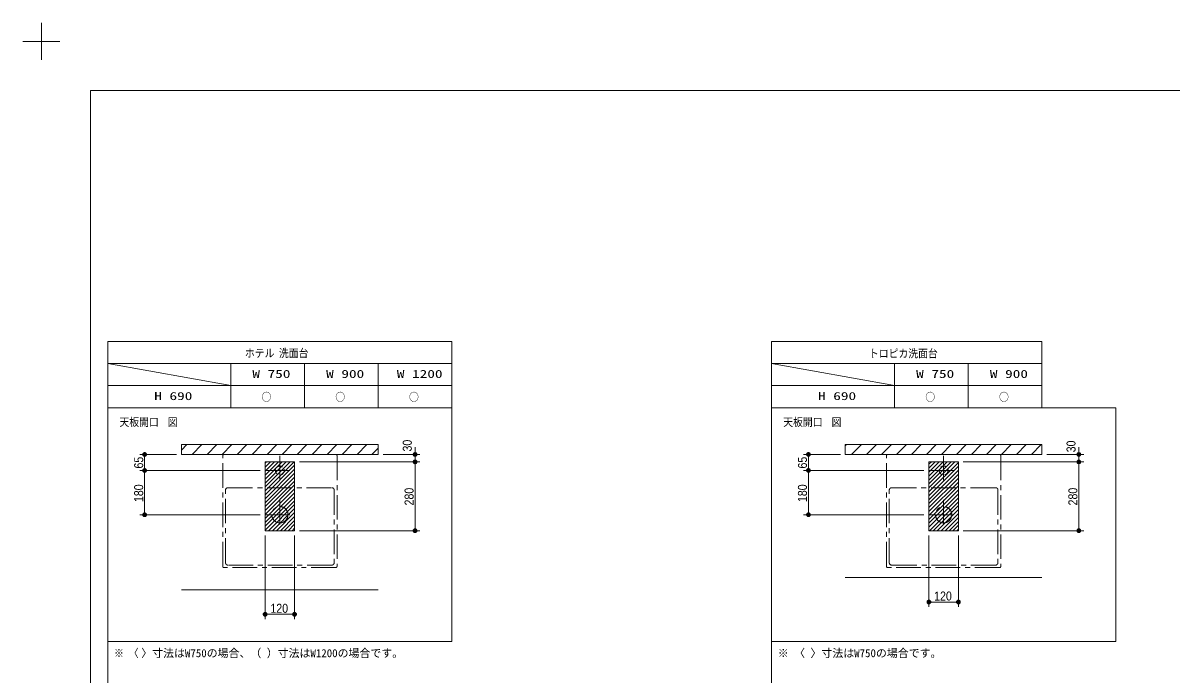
# Model space of a CAD drawing. Units: millimetres, scale not verified. Extents: x -6062 to 6062, y -3045 to 3045.
# Drawn here: x -6062 to -1392, y 397 to 3045 of the extents above; entities that cross this region are included whole.
import ezdxf
from ezdxf.enums import TextEntityAlignment as Align

# ---------------------------------------------------------------- set-up
doc = ezdxf.new("R2010")
doc.units = ezdxf.units.MM
doc.header["$LTSCALE"] = 20
doc.linetypes.add('CHAIN1', pattern=[8, 5, -1, 1, -1])
doc.linetypes.add('DASHED1', pattern=[1.8, 1.2, -0.6])
for name, color, linetype, lineweight in [('0-0_1図面枠', 7, 'Continuous', 9), ('0-1_2寸法-1', 7, 'Continuous', 9), ('0-2_0', 7, 'Continuous', 9), ('0-4_2寸法-2', 7, 'Continuous', 9), ('0-5_3一般', 7, 'Continuous', 9)]:
    doc.layers.add(name, color=color, linetype=linetype, lineweight=lineweight)
doc.styles.add('ＭＳ ゴシック', font='')
doc.styles.add('ＭＳ Ｐゴシック', font='')
doc.styles.get('ＭＳ ゴシック').set_extended_font_data('MS Gothic')
doc.styles.get('ＭＳ Ｐゴシック').set_extended_font_data('MS PGothic')

# ---------------------------------------------------------------- blocks, each defined once
blk = doc.blocks.new('グループ')
at = {"layer": '0-0_1図面枠'}
for p, q in [((-84000, 57900), (-84000, 60900)), ((-85500, 59400), (-82500, 59400))]:
    blk.add_line(p, q, dxfattribs=at)
blk = doc.blocks.new('グループ-2')
at = {"layer": '0-0_1図面枠'}
blk.add_lwpolyline([(-80000, 55400), (80000, 55400), (80000, -55400), (-80000, -55400)], close=True, dxfattribs=at)
blk = doc.blocks.new('図面枠')
at = {"layer": '0-0_1図面枠'}
for name in ['グループ', 'グループ-2']:
    blk.add_blockref(name, (0, 0), dxfattribs=at)
blk = doc.blocks.new('_Dot')
at = {"layer": '0-2_0'}
for p, q in [((-10, 0), (-20, 0)), ((9.78, 2), (-9.78, 2)), ((7.99, 6), (-7.99, 6)), ((9.16, -3.98), (-9.16, -3.98)), ((6, -7.98), (-6, -7.98))]:
    blk.add_line(p, q, dxfattribs=at)
for points in [[(10, 0), (9.92, 1.25), (9.69, 2.49), (9.3, 3.68), (8.76, 4.82), (8.09, 5.88), (7.29, 6.85), (6.37, 7.71), (5.36, 8.44), (4.26, 9.05), (3.09, 9.51), (1.87, 9.82), (0.63, 9.98), (-0.63, 9.98), (-1.87, 9.82), (-3.09, 9.51), (-4.26, 9.05), (-5.36, 8.44), (-6.37, 7.71), (-7.29, 6.85), (-8.09, 5.88), (-8.76, 4.82), (-9.3, 3.68), (-9.69, 2.49), (-9.92, 1.25), (-10, 0), (0, 0)], [(-10, 0), (-9.92, -1.25), (-9.69, -2.49), (-9.3, -3.68), (-8.76, -4.82), (-8.09, -5.88), (-7.29, -6.85), (-6.37, -7.71), (-5.36, -8.44), (-4.26, -9.05), (-3.09, -9.51), (-1.87, -9.82), (-0.63, -9.98), (0.63, -9.98), (1.87, -9.82), (3.09, -9.51), (4.26, -9.05), (5.36, -8.44), (6.37, -7.71), (7.29, -6.85), (8.09, -5.88), (8.76, -4.82), (9.3, -3.68), (9.69, -2.49), (9.92, -1.25), (10, 0), (0, 0)]]:
    blk.add_lwpolyline(points, close=True, dxfattribs=at)

msp = doc.modelspace()

# ---------------------------------------------------------------- linework, layer by layer
at = {"layer": '0-0_1図面枠'}
for p, q in [((-5717.5, 1750), (-5717.5, -2420)), ((-3017.5, 1750), (-3017.5, -2420)), ((-4317.5, 1660), (-5717.5, 1660)), ((-5717.5, 1660), (-5217.5, 1570)), ((-5217.5, 1480), (-5217.5, 1660)), ((-4917.5, 1480), (-4917.5, 1660)), ((-4617.5, 1480), (-4617.5, 1660)), ((-1917.5, 1660), (-3017.5, 1660)), ((-3017.5, 1660), (-2517.5, 1570)), ((-2517.5, 1480), (-2517.5, 1660)), ((-2217.5, 1480), (-2217.5, 1660)), ((-5717.5, 1570), (-4317.5, 1570)), ((-3017.5, 1570), (-1917.5, 1570))]:
    msp.add_line(p, q, dxfattribs=at)
for points in [[(-5717.5, 1750), (-4317.5, 1750), (-4317.5, 1480), (-5717.5, 1480)], [(-3017.5, 1750), (-1917.5, 1750), (-1917.5, 1480), (-3017.5, 1480)], [(-5717.5, 1480), (-4317.5, 1480), (-4317.5, 530), (-5717.5, 530)], [(-3017.5, 1480), (-1617.5, 1480), (-1617.5, 530), (-3017.5, 530)]]:
    msp.add_lwpolyline(points, close=True, dxfattribs=at)
at = {"layer": '0-1_2寸法-1'}
for p, q in [((-5437.5, 1290), (-5587.5, 1290)), ((-5567.5, 1240.01), (-5567.5, 1274.99)), ((-2737.5, 1290), (-2887.5, 1290)), ((-2867.5, 1240.01), (-2867.5, 1274.99)), ((-5097.5, 1225), (-5587.5, 1225)), ((-5097.5, 1225), (-5587.5, 1225)), ((-4937.5, 1260), (-4447.5, 1260)), ((-4467.5, 995.01), (-4467.5, 1244.99)), ((-2397.5, 1225), (-2887.5, 1225)), ((-2397.5, 1225), (-2887.5, 1225)), ((-2237.5, 1260), (-1747.5, 1260)), ((-1767.5, 995.01), (-1767.5, 1244.99)), ((-5567.5, 1209.99), (-5567.5, 1060.01)), ((-2867.5, 1209.99), (-2867.5, 1060.01)), ((-5097.5, 1045), (-5587.5, 1045)), ((-2397.5, 1045), (-2887.5, 1045)), ((-5077.5, 960), (-5077.5, 620)), ((-4957.5, 960), (-4957.5, 620)), ((-4937.5, 980), (-4447.5, 980)), ((-2377.5, 960), (-2377.5, 670)), ((-2257.5, 960), (-2257.5, 670)), ((-2237.5, 980), (-1747.5, 980)), ((-2272.51, 690), (-2362.49, 690)), ((-4972.51, 640), (-5062.49, 640))]:
    msp.add_line(p, q, dxfattribs=at)
at = {"layer": '0-4_2寸法-2'}
for p, q in [((-4467.5, 1305.01), (-4467.5, 1320.01)), ((-1767.5, 1305.01), (-1767.5, 1320.01)), ((-4597.5, 1290), (-4447.5, 1290)), ((-4467.5, 1290), (-4467.5, 1260)), ((-1897.5, 1290), (-1747.5, 1290)), ((-1767.5, 1290), (-1767.5, 1260)), ((-4937.5, 1260), (-4447.5, 1260)), ((-4467.5, 1244.99), (-4467.5, 1229.99)), ((-2237.5, 1260), (-1747.5, 1260)), ((-1767.5, 1244.99), (-1767.5, 1229.99))]:
    msp.add_line(p, q, dxfattribs=at)
at = {"layer": '0-5_3一般'}
for p, q in [((-5417.5, 1307.76), (-5395.26, 1330)), ((-5374.3, 1290), (-5334.3, 1330)), ((-5313.34, 1290), (-5273.34, 1330)), ((-5252.38, 1290), (-5212.38, 1330)), ((-5191.42, 1290), (-5151.42, 1330)), ((-5130.46, 1290), (-5090.46, 1330)), ((-5069.5, 1290), (-5029.5, 1330)), ((-5008.54, 1290), (-4968.54, 1330)), ((-4947.58, 1290), (-4907.58, 1330)), ((-4886.62, 1290), (-4846.62, 1330)), ((-4825.66, 1290), (-4785.66, 1330)), ((-4764.7, 1290), (-4724.7, 1330)), ((-4703.74, 1290), (-4663.74, 1330)), ((-4642.78, 1290), (-4617.5, 1315.28)), ((-2717.5, 1325.52), (-2713.02, 1330)), ((-2692.06, 1290), (-2652.06, 1330)), ((-2631.1, 1290), (-2591.1, 1330)), ((-2570.14, 1290), (-2530.14, 1330)), ((-2509.18, 1290), (-2469.18, 1330)), ((-2448.22, 1290), (-2408.22, 1330)), ((-2387.26, 1290), (-2347.26, 1330)), ((-2326.3, 1290), (-2286.3, 1330)), ((-2265.34, 1290), (-2225.34, 1330)), ((-2204.38, 1290), (-2164.38, 1330)), ((-2143.42, 1290), (-2103.42, 1330)), ((-2082.46, 1290), (-2042.46, 1330)), ((-2021.5, 1290), (-1981.5, 1330)), ((-1960.54, 1290), (-1920.54, 1330)), ((-5417.5, 1290), (-4617.5, 1290)), ((-2717.5, 1290), (-1917.5, 1290)), ((-5077.5, 1254), (-5071.5, 1260)), ((-5077.5, 1238), (-5055.5, 1260)), ((-5077.5, 1222), (-5039.5, 1260)), ((-5077.5, 1206), (-5023.5, 1260)), ((-5077.5, 1190), (-5007.5, 1260)), ((-5077.5, 1174), (-4991.5, 1260)), ((-5077.5, 1158), (-4975.5, 1260)), ((-5077.5, 1142), (-4959.5, 1260)), ((-5077.5, 1126), (-4957.5, 1246)), ((-5077.5, 1110), (-4957.5, 1230)), ((-2377.5, 1250), (-2367.5, 1260)), ((-2377.5, 1234), (-2351.5, 1260)), ((-2377.5, 1218), (-2335.5, 1260)), ((-2377.5, 1202), (-2319.5, 1260)), ((-2377.5, 1186), (-2303.5, 1260)), ((-2377.5, 1170), (-2287.5, 1260)), ((-2377.5, 1154), (-2271.5, 1260)), ((-2377.5, 1138), (-2257.5, 1258)), ((-2377.5, 1122), (-2257.5, 1242)), ((-2377.5, 1106), (-2257.5, 1226)), ((-5077.5, 1094), (-4957.5, 1214)), ((-5077.5, 1078), (-4957.5, 1198)), ((-5077.5, 1062), (-4957.5, 1182)), ((-2377.5, 1090), (-2257.5, 1210)), ((-2377.5, 1074), (-2257.5, 1194)), ((-2377.5, 1058), (-2257.5, 1178)), ((-5077.5, 1046), (-4957.5, 1166)), ((-5077.5, 1030), (-4957.5, 1150)), ((-5077.5, 1014), (-4957.5, 1134)), ((-2377.5, 1042), (-2257.5, 1162)), ((-2377.5, 1026), (-2257.5, 1146)), ((-2377.5, 1010), (-2257.5, 1130)), ((-5077.5, 998), (-4957.5, 1118)), ((-5077.5, 982), (-4957.5, 1102)), ((-5063.5, 980), (-4957.5, 1086)), ((-2377.5, 994), (-2257.5, 1114)), ((-2375.5, 980), (-2257.5, 1098)), ((-2359.5, 980), (-2257.5, 1082)), ((-5047.5, 980), (-4957.5, 1070)), ((-5031.5, 980), (-4957.5, 1054)), ((-5015.5, 980), (-4957.5, 1038)), ((-2343.5, 980), (-2257.5, 1066)), ((-2327.5, 980), (-2257.5, 1050)), ((-2311.5, 980), (-2257.5, 1034)), ((-4999.5, 980), (-4957.5, 1022)), ((-4983.5, 980), (-4957.5, 1006)), ((-4967.5, 980), (-4957.5, 990)), ((-2295.5, 980), (-2257.5, 1018)), ((-2279.5, 980), (-2257.5, 1002)), ((-2263.5, 980), (-2257.5, 986)), ((-2717.5, 790), (-1917.5, 790)), ((-5417.5, 740), (-4617.5, 740))]:
    msp.add_line(p, q, dxfattribs=at)
at = {"layer": '0-5_3一般', "linetype": 'CHAIN1'}
for p, q in [((-5250, 835), (-5250, 1285)), ((-5245, 1290), (-4790, 1290)), ((-5017.5, 1285), (-5017.5, 1165)), ((-4785, 1285), (-4785, 835)), ((-2550, 835), (-2550, 1285)), ((-2545, 1290), (-2090, 1290)), ((-2317.5, 1285), (-2317.5, 1165)), ((-2085, 1285), (-2085, 835)), ((-5077.5, 1225), (-4957.5, 1225)), ((-2377.5, 1225), (-2257.5, 1225)), ((-5238.5, 850), (-5238.5, 1145)), ((-5228.5, 1155), (-4806.5, 1155)), ((-4796.5, 1145), (-4796.5, 850)), ((-2538.5, 850), (-2538.5, 1145)), ((-2528.5, 1155), (-2106.5, 1155)), ((-2096.5, 1145), (-2096.5, 850)), ((-5017.5, 1105), (-5017.5, 985)), ((-2317.5, 1105), (-2317.5, 985)), ((-5077.5, 1045), (-4957.5, 1045)), ((-2377.5, 1045), (-2257.5, 1045)), ((-4790, 830), (-5245, 830)), ((-4806.5, 840), (-5228.5, 840)), ((-2090, 830), (-2545, 830)), ((-2106.5, 840), (-2528.5, 840))]:
    msp.add_line(p, q, dxfattribs=at)
at = {"layer": '0-5_3一般'}
for points in [[(-5417.5, 1330), (-4617.5, 1330), (-4617.5, 1290), (-5417.5, 1290)], [(-2717.5, 1330), (-1917.5, 1330), (-1917.5, 1290), (-2717.5, 1290)], [(-5077.5, 1260), (-4957.5, 1260), (-4957.5, 980), (-5077.5, 980)], [(-5077.5, 1260), (-4957.5, 1260), (-4957.5, 980), (-5077.5, 980)], [(-2377.5, 1260), (-2257.5, 1260), (-2257.5, 980), (-2377.5, 980)], [(-2377.5, 1260), (-2257.5, 1260), (-2257.5, 980), (-2377.5, 980)]]:
    msp.add_lwpolyline(points, close=True, dxfattribs=at)
at = {"layer": '0-5_3一般', "linetype": 'DASHED1'}
for centre in [(-5017.5, 1225), (-2317.5, 1225)]:
    msp.add_circle(centre, 18, dxfattribs=at)
at = {"layer": '0-5_3一般', "linetype": 'CHAIN1'}
for centre in [(-5017.5, 1045), (-2317.5, 1045)]:
    msp.add_circle(centre, 33, dxfattribs=at)
for centre, radius, start, end in [((-5245, 1285), 5, 90, 180), ((-4790, 1285), 5, 0, 90), ((-2545, 1285), 5, 90, 180), ((-2090, 1285), 5, 0, 90), ((-5228.5, 1145), 10, 90, 180), ((-4806.5, 1145), 10, 0, 90), ((-2528.5, 1145), 10, 90, 180), ((-2106.5, 1145), 10, 0, 90), ((-5228.5, 850), 10, 180, 270), ((-4806.5, 850), 10, 270, 0), ((-2528.5, 850), 10, 180, 270), ((-2106.5, 850), 10, 270, 0), ((-5245, 835), 5, 180, 270), ((-4790, 835), 5, 270, 0), ((-2545, 835), 5, 180, 270), ((-2090, 835), 5, 270, 0)]:
    msp.add_arc(centre, radius, start, end, dxfattribs=at)

# ---------------------------------------------------------------- block references
at = {"layer": '0-0_1図面枠', "xscale": 0.05, "yscale": 0.05}
msp.add_blockref('図面枠', (-1787.5, 0), dxfattribs=at)
at = {"layer": '0-1_2寸法-1', "xscale": 0.7503418, "yscale": 0.7503418}
for p, rotation in [((-5567.5, 1290), 90), ((-4467.5, 1260), 90), ((-2867.5, 1290), 90), ((-1767.5, 1260), 90), ((-5567.5, 1225), 270), ((-5567.5, 1225), 90), ((-2867.5, 1225), 270), ((-2867.5, 1225), 90), ((-5567.5, 1045), 270), ((-2867.5, 1045), 270), ((-4467.5, 980), 270), ((-1767.5, 980), 270), ((-2377.5, 690), 180), ((-5077.5, 640), 180)]:
    msp.add_blockref('_Dot', p, dxfattribs=dict(at, rotation=rotation))
for p in [(-2257.5, 690), (-4957.5, 640)]:
    msp.add_blockref('_Dot', p, dxfattribs=at)
at = {"layer": '0-4_2寸法-2', "xscale": 0.7503418, "yscale": 0.7503418}
for p, rotation in [((-4467.5, 1290), 270), ((-4467.5, 1260), 90), ((-1767.5, 1290), 270), ((-1767.5, 1260), 90)]:
    msp.add_blockref('_Dot', p, dxfattribs=dict(at, rotation=rotation))

# ---------------------------------------------------------------- texts
at = {"layer": '0-0_1図面枠', "style": 'ＭＳ ゴシック'}
for s, width, p in [('ホテル', 0.9, (-5159.45, 1675.81)), ('洗面台', 0.9, (-5021.34, 1675.81)), ('トロピカ洗面台', 0.9, (-2621.09, 1674.66)), ('W 750', 1.4, (-5129.45, 1591.59)), ('W 900', 1.4, (-4829.45, 1591.59)), ('W 1200', 1.4, (-4541.75, 1591.59)), ('W 750', 1.4, (-2429.45, 1591.59)), ('W 900', 1.4, (-2129.45, 1591.59)), ('H 690', 1.4, (-5528.49, 1501.59)), ('○', 0.9, (-5092.09, 1497.53)), ('○', 0.9, (-4792.09, 1497.53)), ('○', 0.9, (-4492.09, 1497.53)), ('H 690', 1.4, (-2828.49, 1501.59)), ('○', 0.9, (-2392.09, 1497.53)), ('○', 0.9, (-2092.09, 1497.53)), ('天板開口', 0.9, (-5670, 1395.64)), ('図', 0.9, (-5473.27, 1395.64)), ('天板開口', 0.9, (-2970, 1395.64)), ('図', 0.9, (-2773.27, 1395.64)), ('※ 〈', 0.9, (-5692.1, 455.81))]:
    msp.add_text(s, height=32.55, dxfattribs=dict(at, width=width)).set_placement(p, align=Align.BOTTOM_LEFT)
for s, p in [(' 〉寸法はW750の場合、（ ）寸法はW1200の場合です。', (-5603.34, 455.81)), ('※ 〈 〉寸法はW750の場合です。', (-2992.1, 455.81))]:
    msp.add_text(s, height=32.55, dxfattribs=at).set_placement(p, align=Align.BOTTOM_LEFT)
at = {"layer": '0-1_2寸法-1', "style": 'ＭＳ Ｐゴシック', "width": 0.9}
for s, p in [('65', (-5562.44, 1232.81)), ('65', (-2862.44, 1232.81)), ('180', (-5562.54, 1096.39)), ('280', (-4462.54, 1082.72)), ('180', (-2862.54, 1096.39)), ('280', (-1762.54, 1082.72))]:
    msp.add_text(s, height=36.66, rotation=90, dxfattribs=at).set_placement(p, align=Align.BOTTOM_LEFT)
for p in [(-2356.11, 685.04), (-5056.11, 635.04)]:
    msp.add_text('120', height=36.66, dxfattribs=at).set_placement(p, align=Align.BOTTOM_LEFT)
at = {"layer": '0-4_2寸法-2', "style": 'ＭＳ Ｐゴシック', "width": 0.9}
for p in [(-4469.98, 1302.02), (-1769.98, 1298.72)]:
    msp.add_text('30', height=36.66, rotation=90, dxfattribs=at).set_placement(p, align=Align.BOTTOM_LEFT)

doc.saveas('drawing.dxf')
